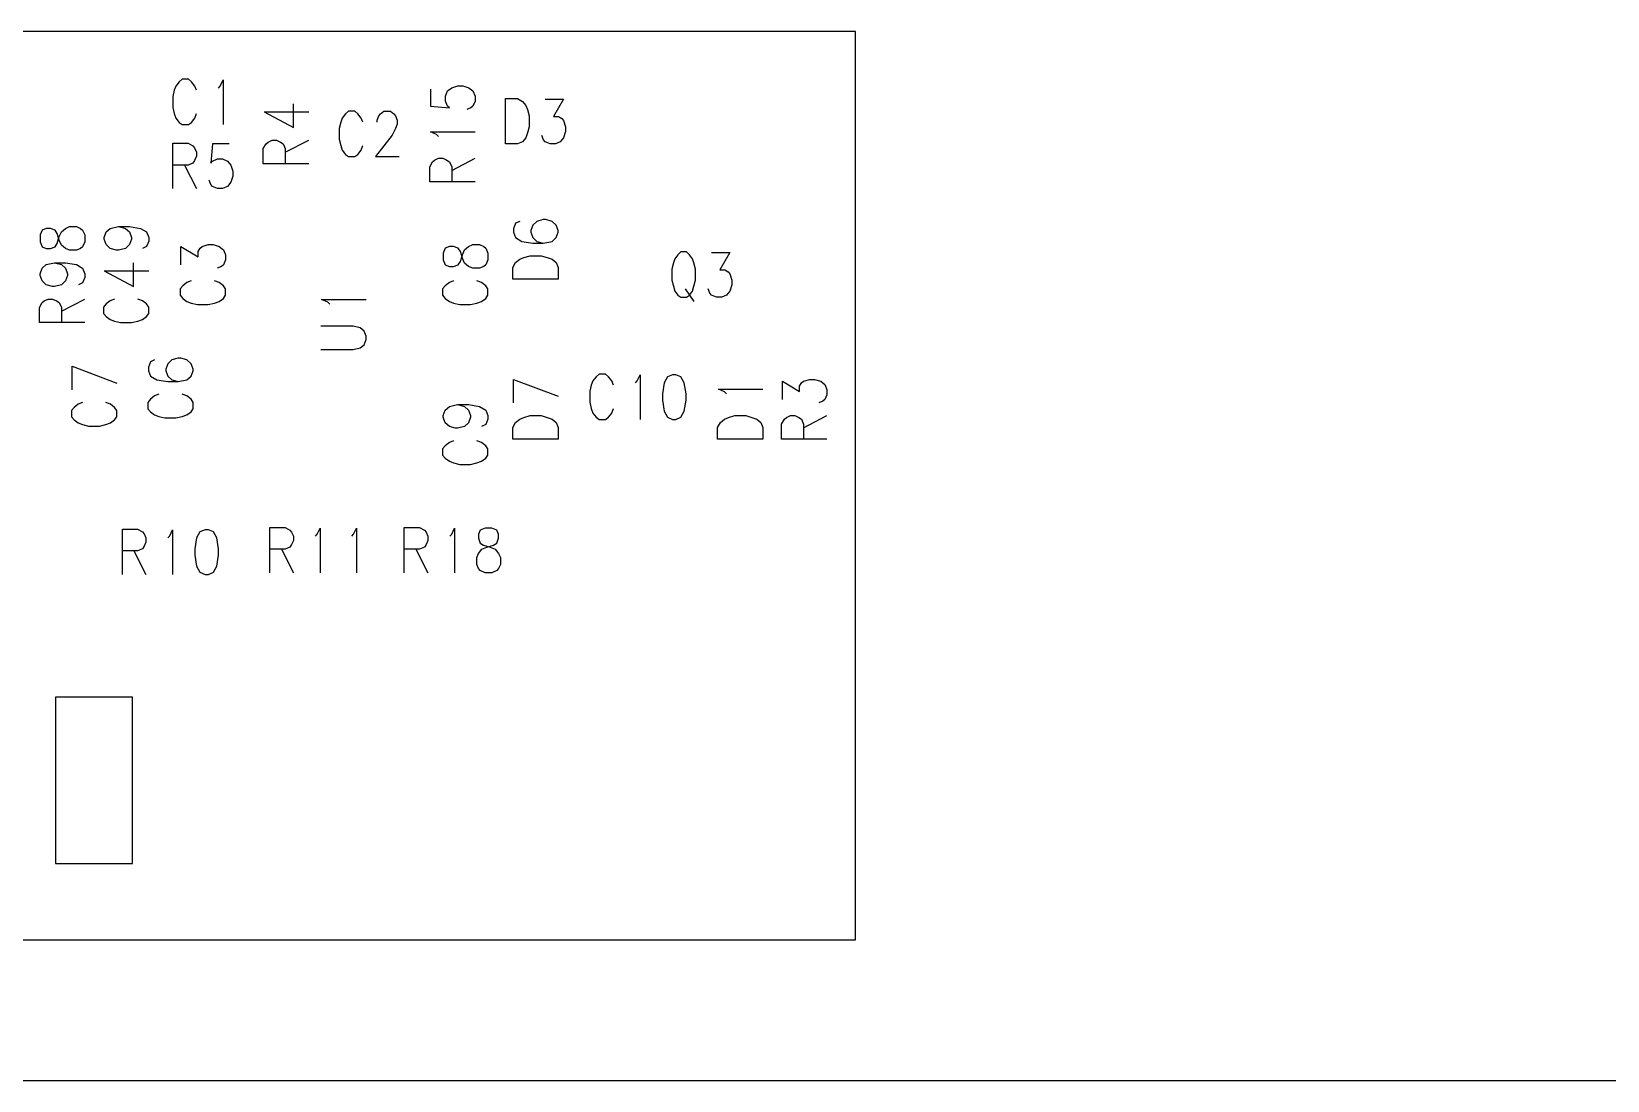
# Model space of a CAD drawing. Extents: x 295 to 953, y 10 to 290.
# Drawn here: x 645.7 to 697.3, y 85 to 119.4 of the extents above; entities that cross this region are included whole.
import ezdxf

# ---------------------------------------------------------------- set-up
doc = ezdxf.new("R2010")
doc.units = 0
doc.header["$LTSCALE"] = 5
doc.header["$MEASUREMENT"] = 0
doc.layers.add('TOP_SILK_GBR', color=13, linetype='CONTINUOUS')

msp = doc.modelspace()

# ---------------------------------------------------------------- linework, layer by layer
at = {"layer": 'TOP_SILK_GBR', "color": 0}
for p, q in [((672.698, 119.366), (590.764, 119.366)), ((672.698, 89.61), (672.698, 119.366)), ((650.546, 117.713), (650.445, 117.579)), ((650.646, 117.804), (650.546, 117.713)), ((650.854, 117.804), (650.646, 117.804)), ((650.955, 117.713), (650.854, 117.804)), ((651.062, 117.579), (650.955, 117.713)), ((651.895, 117.579), (651.988, 117.781)), ((651.988, 117.781), (651.988, 116.319)), ((650.39, 117.444), (650.344, 117.241)), ((650.344, 117.241), (650.344, 116.881)), ((650.445, 117.579), (650.39, 117.444)), ((651.116, 117.444), (651.062, 117.579)), ((651.834, 117.512), (651.895, 117.579)), ((658.777, 117.472), (658.777, 116.924)), ((659.272, 117.248), (659.34, 117.418)), ((659.272, 117.086), (659.272, 117.248)), ((659.34, 117.418), (659.474, 117.526)), ((659.474, 117.526), (659.677, 117.588)), ((659.677, 117.588), (659.835, 117.588)), ((659.835, 117.588), (660.036, 117.526)), ((660.036, 117.526), (660.172, 117.418)), ((660.172, 117.418), (660.239, 117.248)), ((660.239, 117.248), (660.239, 117.086)), ((661.241, 117.168), (661.627, 117.168)), ((661.241, 115.683), (661.241, 117.168)), ((661.627, 117.168), (661.789, 117.078)), ((650.344, 116.881), (650.39, 116.678)), ((650.39, 116.678), (650.445, 116.522)), ((651.062, 116.522), (651.116, 116.678)), ((653.329, 116.731), (654.791, 116.731)), ((653.329, 116.731), (654.296, 116.221)), ((654.296, 116.221), (654.296, 116.993)), ((655.994, 116.665), (655.893, 116.531)), ((656.095, 116.756), (655.994, 116.665)), ((656.302, 116.756), (656.095, 116.756)), ((656.403, 116.665), (656.302, 116.756)), ((656.51, 116.531), (656.403, 116.665)), ((657.089, 116.599), (657.142, 116.665)), ((657.142, 116.665), (657.251, 116.756)), ((657.251, 116.756), (657.476, 116.756)), ((657.476, 116.756), (657.583, 116.665)), ((657.583, 116.665), (657.637, 116.599)), ((658.777, 116.924), (659.406, 116.87)), ((659.34, 116.924), (659.272, 117.086)), ((659.406, 116.87), (659.34, 116.924)), ((660.104, 116.87), (659.969, 116.815)), ((660.172, 116.924), (660.104, 116.87)), ((660.239, 117.086), (660.172, 116.924)), ((661.789, 117.078), (661.898, 116.944)), ((661.898, 116.944), (661.952, 116.809)), ((661.952, 116.809), (662.013, 116.606)), ((662.538, 117.145), (663.14, 117.145)), ((663.14, 117.145), (662.807, 116.583)), ((650.445, 116.522), (650.546, 116.386)), ((650.546, 116.386), (650.646, 116.319)), ((650.646, 116.319), (650.854, 116.319)), ((650.854, 116.319), (650.955, 116.386)), ((650.955, 116.386), (651.062, 116.522)), ((655.839, 116.396), (655.793, 116.193)), ((655.793, 116.193), (655.793, 115.834)), ((655.893, 116.531), (655.839, 116.396)), ((656.565, 116.396), (656.51, 116.531)), ((657.035, 116.464), (657.089, 116.599)), ((657.035, 116.396), (657.035, 116.464)), ((657.637, 116.193), (657.528, 115.969)), ((657.637, 116.599), (657.692, 116.464)), ((657.692, 116.329), (657.637, 116.193)), ((657.692, 116.464), (657.692, 116.329)), ((662.013, 116.246), (661.952, 116.043)), ((662.013, 116.606), (662.013, 116.246)), ((662.807, 116.583), (662.977, 116.583)), ((662.977, 116.583), (663.086, 116.517)), ((663.086, 116.517), (663.14, 116.449)), ((663.14, 116.449), (663.201, 116.246)), ((663.201, 116.246), (663.201, 116.088)), ((650.344, 114.223), (650.344, 115.708)), ((650.344, 115.708), (650.839, 115.708)), ((650.839, 115.708), (651.001, 115.617)), ((651.001, 115.617), (651.055, 115.551)), ((651.641, 115.685), (651.587, 115.056)), ((652.189, 115.685), (651.641, 115.685)), ((653.306, 115.528), (653.397, 115.69)), ((653.397, 115.69), (653.463, 115.744)), ((653.463, 115.744), (653.598, 115.805)), ((653.598, 115.805), (653.733, 115.805)), ((653.733, 115.805), (653.869, 115.744)), ((653.869, 115.744), (653.958, 115.69)), ((653.958, 115.69), (654.025, 115.528)), ((654.025, 115.411), (654.791, 115.805)), ((655.793, 115.834), (655.839, 115.631)), ((655.839, 115.631), (655.893, 115.474)), ((656.51, 115.474), (656.565, 115.631)), ((657.528, 115.969), (656.981, 115.271)), ((658.979, 115.99), (658.777, 116.083)), ((658.777, 116.083), (660.239, 116.083)), ((659.046, 115.929), (658.979, 115.99)), ((661.627, 115.683), (661.241, 115.683)), ((661.789, 115.751), (661.627, 115.683)), ((661.898, 115.886), (661.789, 115.751)), ((661.952, 116.043), (661.898, 115.886)), ((662.483, 115.819), (662.429, 115.954)), ((662.538, 115.751), (662.483, 115.819)), ((662.699, 115.683), (662.538, 115.751)), ((662.869, 115.683), (662.699, 115.683)), ((663.031, 115.751), (662.869, 115.683)), ((663.14, 115.886), (663.031, 115.751)), ((663.201, 116.088), (663.14, 115.886)), ((651.055, 115.145), (651.001, 115.056)), ((651.055, 115.551), (651.116, 115.416)), ((651.116, 115.281), (651.055, 115.145)), ((651.116, 115.416), (651.116, 115.281)), ((651.587, 115.056), (651.641, 115.122)), ((651.641, 115.122), (651.803, 115.19)), ((651.803, 115.19), (651.965, 115.19)), ((651.965, 115.19), (652.135, 115.122)), ((652.135, 115.122), (652.243, 114.989)), ((653.306, 115.033), (653.306, 115.528)), ((654.025, 115.528), (654.025, 115.033)), ((655.893, 115.474), (655.994, 115.339)), ((655.994, 115.339), (656.095, 115.271)), ((656.095, 115.271), (656.302, 115.271)), ((656.302, 115.271), (656.403, 115.339)), ((656.403, 115.339), (656.51, 115.474)), ((656.981, 115.271), (657.753, 115.271)), ((658.754, 114.934), (658.845, 115.096)), ((658.845, 115.096), (658.911, 115.15)), ((658.911, 115.15), (659.046, 115.212)), ((659.046, 115.212), (659.182, 115.212)), ((659.182, 115.212), (659.317, 115.15)), ((659.317, 115.15), (659.406, 115.096)), ((659.406, 115.096), (659.474, 114.934)), ((659.474, 114.817), (660.239, 115.212)), ((650.839, 114.989), (650.344, 114.989)), ((650.722, 114.989), (651.116, 114.223)), ((651.001, 115.056), (650.839, 114.989)), ((652.243, 114.989), (652.304, 114.786)), ((652.304, 114.627), (652.243, 114.426)), ((652.304, 114.786), (652.304, 114.627)), ((654.791, 115.033), (653.306, 115.033)), ((658.754, 114.439), (658.754, 114.934)), ((659.474, 114.934), (659.474, 114.439)), ((651.587, 114.358), (651.532, 114.494)), ((651.641, 114.291), (651.587, 114.358)), ((651.803, 114.223), (651.641, 114.291)), ((651.965, 114.223), (651.803, 114.223)), ((652.135, 114.291), (651.965, 114.223)), ((652.243, 114.426), (652.135, 114.291)), ((660.239, 114.439), (658.754, 114.439)), ((661.569, 113.085), (661.502, 112.906)), ((661.703, 113.147), (661.569, 113.085)), ((662.266, 113.147), (662.13, 113.024)), ((662.468, 113.208), (662.266, 113.147)), ((662.559, 113.208), (662.468, 113.208)), ((662.761, 113.147), (662.559, 113.208)), ((662.896, 113.024), (662.761, 113.147)), ((646.063, 112.862), (645.995, 112.7)), ((645.995, 112.7), (645.995, 112.476)), ((646.196, 112.916), (646.063, 112.862)), ((646.331, 112.916), (646.196, 112.916)), ((646.49, 112.862), (646.331, 112.916)), ((646.558, 112.753), (646.49, 112.862)), ((646.624, 112.53), (646.558, 112.753)), ((646.558, 112.421), (646.624, 112.646)), ((646.624, 112.646), (646.691, 112.807)), ((646.691, 112.367), (646.624, 112.53)), ((646.691, 112.807), (646.826, 112.916)), ((646.826, 112.916), (646.962, 112.977)), ((646.962, 112.977), (647.186, 112.977)), ((647.186, 112.977), (647.321, 112.916)), ((647.321, 112.916), (647.389, 112.862)), ((647.389, 112.862), (647.457, 112.7)), ((647.457, 112.7), (647.457, 112.476)), ((648.09, 112.614), (648.158, 112.799)), ((648.09, 112.56), (648.09, 112.614)), ((648.158, 112.383), (648.09, 112.56)), ((648.158, 112.799), (648.292, 112.916)), ((648.292, 112.916), (648.562, 112.977)), ((648.562, 112.977), (648.787, 112.916)), ((648.562, 112.977), (648.922, 112.977)), ((648.787, 112.916), (648.922, 112.799)), ((648.922, 112.977), (649.282, 112.916)), ((648.922, 112.799), (648.99, 112.614)), ((648.99, 112.56), (648.922, 112.383)), ((648.99, 112.614), (648.99, 112.56)), ((649.282, 112.916), (649.485, 112.799)), ((649.485, 112.799), (649.552, 112.614)), ((649.552, 112.614), (649.552, 112.499)), ((661.502, 112.906), (661.502, 112.791)), ((661.502, 112.791), (661.569, 112.614)), ((661.569, 112.614), (661.771, 112.491)), ((662.13, 113.024), (662.064, 112.845)), ((662.064, 112.845), (662.064, 112.791)), ((662.064, 112.791), (662.13, 112.614)), ((662.13, 112.614), (662.266, 112.491)), ((662.761, 112.491), (662.896, 112.614)), ((662.963, 112.845), (662.896, 113.024)), ((662.896, 112.614), (662.963, 112.791)), ((662.963, 112.791), (662.963, 112.845)), ((645.995, 112.476), (646.063, 112.314)), ((646.063, 112.314), (646.196, 112.26)), ((646.196, 112.26), (646.331, 112.26)), ((646.331, 112.26), (646.49, 112.314)), ((646.49, 112.314), (646.558, 112.421)), ((646.826, 112.26), (646.691, 112.367)), ((646.962, 112.205), (646.826, 112.26)), ((647.186, 112.205), (646.962, 112.205)), ((647.321, 112.26), (647.186, 112.205)), ((647.389, 112.314), (647.321, 112.26)), ((647.457, 112.476), (647.389, 112.314)), ((648.292, 112.26), (648.158, 112.383)), ((648.495, 112.205), (648.292, 112.26)), ((648.562, 112.205), (648.495, 112.205)), ((648.787, 112.26), (648.562, 112.205)), ((648.922, 112.383), (648.787, 112.26)), ((649.485, 112.321), (649.349, 112.26)), ((649.552, 112.499), (649.485, 112.321)), ((650.605, 111.72), (650.605, 112.322)), ((650.605, 112.322), (651.168, 111.989)), ((651.168, 112.159), (651.234, 112.268)), ((651.168, 111.989), (651.168, 112.159)), ((651.234, 112.268), (651.301, 112.322)), ((651.301, 112.322), (651.504, 112.383)), ((651.504, 112.383), (651.663, 112.383)), ((651.663, 112.383), (651.864, 112.322)), ((651.864, 112.322), (651.999, 112.213)), ((651.999, 112.213), (652.067, 112.052)), ((652.067, 112.052), (652.067, 111.882)), ((659.264, 112.268), (659.197, 112.106)), ((659.197, 112.106), (659.197, 111.882)), ((659.398, 112.322), (659.264, 112.268)), ((659.533, 112.322), (659.398, 112.322)), ((659.692, 112.268), (659.533, 112.322)), ((659.759, 112.159), (659.692, 112.268)), ((659.825, 111.936), (659.759, 112.159)), ((659.759, 111.827), (659.825, 112.052)), ((659.825, 112.052), (659.893, 112.213)), ((659.893, 112.213), (660.028, 112.322)), ((660.028, 112.322), (660.163, 112.383)), ((660.163, 112.383), (660.388, 112.383)), ((660.388, 112.383), (660.523, 112.322)), ((660.523, 112.322), (660.591, 112.268)), ((660.591, 112.268), (660.658, 112.106)), ((660.658, 112.106), (660.658, 111.882)), ((661.771, 112.491), (662.13, 112.436)), ((661.838, 111.959), (662.041, 112.02)), ((662.041, 112.02), (662.401, 112.02)), ((662.13, 112.436), (662.468, 112.436)), ((662.266, 112.491), (662.468, 112.436)), ((662.401, 112.02), (662.604, 111.959)), ((662.468, 112.436), (662.761, 112.491)), ((666.882, 112.055), (666.782, 111.921)), ((666.975, 112.146), (666.882, 112.055)), ((667.168, 112.146), (666.975, 112.146)), ((667.26, 112.055), (667.168, 112.146)), ((667.361, 111.921), (667.26, 112.055)), ((667.986, 112.123), (668.588, 112.123)), ((668.588, 112.123), (668.255, 111.56)), ((645.995, 111.426), (646.063, 111.611)), ((646.063, 111.611), (646.196, 111.728)), ((646.196, 111.728), (646.467, 111.789)), ((646.467, 111.789), (646.691, 111.728)), ((646.467, 111.789), (646.826, 111.789)), ((646.691, 111.728), (646.826, 111.611)), ((646.826, 111.789), (647.186, 111.728)), ((646.826, 111.611), (646.894, 111.426)), ((647.186, 111.728), (647.389, 111.611)), ((647.389, 111.611), (647.457, 111.426)), ((648.09, 111.527), (649.552, 111.527)), ((648.09, 111.527), (649.057, 111.017)), ((649.057, 111.017), (649.057, 111.789)), ((651.932, 111.666), (651.796, 111.611)), ((651.999, 111.72), (651.932, 111.666)), ((652.067, 111.882), (651.999, 111.72)), ((659.197, 111.882), (659.264, 111.72)), ((659.264, 111.72), (659.398, 111.666)), ((659.398, 111.666), (659.533, 111.666)), ((659.533, 111.666), (659.692, 111.72)), ((659.692, 111.72), (659.759, 111.827)), ((659.893, 111.773), (659.825, 111.936)), ((660.028, 111.666), (659.893, 111.773)), ((660.163, 111.611), (660.028, 111.666)), ((660.388, 111.611), (660.163, 111.611)), ((660.523, 111.666), (660.388, 111.611)), ((660.591, 111.72), (660.523, 111.666)), ((660.658, 111.882), (660.591, 111.72)), ((661.478, 111.634), (661.569, 111.796)), ((661.478, 111.248), (661.478, 111.634)), ((661.569, 111.796), (661.703, 111.905)), ((661.703, 111.905), (661.838, 111.959)), ((662.604, 111.959), (662.761, 111.905)), ((662.761, 111.905), (662.896, 111.796)), ((662.896, 111.796), (662.963, 111.634)), ((662.963, 111.634), (662.963, 111.248)), ((666.735, 111.786), (666.689, 111.583)), ((666.689, 111.583), (666.689, 111.223)), ((666.782, 111.921), (666.735, 111.786)), ((667.407, 111.786), (667.361, 111.921)), ((667.461, 111.583), (667.407, 111.786)), ((667.461, 111.223), (667.461, 111.583)), ((668.255, 111.56), (668.425, 111.56)), ((668.425, 111.56), (668.534, 111.494)), ((668.534, 111.494), (668.588, 111.426)), ((645.995, 111.372), (645.995, 111.426)), ((646.063, 111.195), (645.995, 111.372)), ((646.196, 111.072), (646.063, 111.195)), ((646.399, 111.017), (646.196, 111.072)), ((646.467, 111.017), (646.399, 111.017)), ((646.691, 111.072), (646.467, 111.017)), ((646.826, 111.195), (646.691, 111.072)), ((646.894, 111.372), (646.826, 111.195)), ((646.894, 111.426), (646.894, 111.372)), ((647.389, 111.133), (647.254, 111.072)), ((647.457, 111.311), (647.389, 111.133)), ((647.457, 111.426), (647.457, 111.311)), ((650.673, 111.034), (650.582, 110.933)), ((650.806, 111.141), (650.673, 111.034)), ((650.942, 111.195), (650.806, 111.141)), ((651.864, 111.141), (651.707, 111.195)), ((651.999, 111.034), (651.864, 111.141)), ((652.067, 110.933), (651.999, 111.034)), ((659.264, 111.034), (659.173, 110.933)), ((659.398, 111.141), (659.264, 111.034)), ((659.533, 111.195), (659.398, 111.141)), ((660.455, 111.141), (660.299, 111.195)), ((660.591, 111.034), (660.455, 111.141)), ((660.658, 110.933), (660.591, 111.034)), ((662.963, 111.248), (661.478, 111.248)), ((666.689, 111.223), (666.735, 111.02)), ((666.735, 111.02), (666.782, 110.864)), ((667.361, 110.864), (667.407, 111.02)), ((667.407, 111.02), (667.461, 111.223)), ((668.588, 111.426), (668.649, 111.223)), ((668.649, 111.065), (668.588, 110.864)), ((668.649, 111.223), (668.649, 111.065)), ((645.972, 110.324), (646.063, 110.486)), ((646.063, 110.486), (646.129, 110.54)), ((646.129, 110.54), (646.264, 110.601)), ((646.264, 110.601), (646.399, 110.601)), ((646.399, 110.601), (646.534, 110.54)), ((646.534, 110.54), (646.624, 110.486)), ((646.624, 110.486), (646.691, 110.324)), ((646.691, 110.207), (647.457, 110.601)), ((648.292, 110.547), (648.158, 110.44)), ((648.427, 110.601), (648.292, 110.547)), ((649.349, 110.547), (649.193, 110.601)), ((649.485, 110.44), (649.349, 110.547)), ((650.582, 110.933), (650.582, 110.725)), ((650.582, 110.725), (650.673, 110.624)), ((650.673, 110.624), (650.806, 110.524)), ((650.806, 110.524), (650.942, 110.469)), ((650.942, 110.469), (651.145, 110.423)), ((651.504, 110.423), (651.707, 110.469)), ((651.707, 110.469), (651.864, 110.524)), ((651.864, 110.524), (651.999, 110.624)), ((651.999, 110.624), (652.067, 110.725)), ((652.067, 110.725), (652.067, 110.933)), ((655.416, 110.494), (655.215, 110.587)), ((655.215, 110.587), (656.677, 110.587)), ((655.484, 110.433), (655.416, 110.494)), ((659.173, 110.933), (659.173, 110.725)), ((659.173, 110.725), (659.264, 110.624)), ((659.264, 110.624), (659.398, 110.524)), ((659.398, 110.524), (659.533, 110.469)), ((659.533, 110.469), (659.736, 110.423)), ((660.096, 110.423), (660.299, 110.469)), ((660.299, 110.469), (660.455, 110.524)), ((660.455, 110.524), (660.591, 110.624)), ((660.591, 110.624), (660.658, 110.725)), ((660.658, 110.725), (660.658, 110.933)), ((666.782, 110.864), (666.882, 110.728)), ((666.882, 110.728), (666.975, 110.661)), ((666.975, 110.661), (667.168, 110.661)), ((667.121, 110.931), (667.407, 110.525)), ((667.168, 110.661), (667.26, 110.728)), ((667.26, 110.728), (667.361, 110.864)), ((667.932, 110.796), (667.877, 110.931)), ((667.986, 110.728), (667.932, 110.796)), ((668.148, 110.661), (667.986, 110.728)), ((668.318, 110.661), (668.148, 110.661)), ((668.479, 110.728), (668.318, 110.661)), ((668.588, 110.864), (668.479, 110.728)), ((645.972, 109.829), (645.972, 110.324)), ((646.691, 110.324), (646.691, 109.829)), ((648.158, 110.44), (648.067, 110.339)), ((648.067, 110.339), (648.067, 110.131)), ((648.067, 110.131), (648.158, 110.031)), ((648.158, 110.031), (648.292, 109.93)), ((649.349, 109.93), (649.485, 110.031)), ((649.552, 110.339), (649.485, 110.44)), ((649.485, 110.031), (649.552, 110.131)), ((649.552, 110.131), (649.552, 110.339)), ((651.145, 110.423), (651.504, 110.423)), ((659.736, 110.423), (660.096, 110.423)), ((647.457, 109.829), (645.972, 109.829)), ((648.292, 109.93), (648.427, 109.875)), ((648.427, 109.875), (648.63, 109.829)), ((648.63, 109.829), (648.99, 109.829)), ((648.99, 109.829), (649.193, 109.875)), ((649.193, 109.875), (649.349, 109.93)), ((656.25, 109.715), (655.192, 109.715)), ((656.474, 109.654), (656.25, 109.715)), ((656.609, 109.545), (656.474, 109.654)), ((656.677, 109.384), (656.609, 109.545)), ((655.192, 108.943), (656.25, 108.943)), ((656.25, 108.943), (656.474, 108.998)), ((656.474, 108.998), (656.609, 109.105)), ((656.609, 109.105), (656.677, 109.275)), ((656.677, 109.275), (656.677, 109.384)), ((647.043, 107.63), (647.043, 108.402)), ((647.043, 108.402), (648.505, 107.846)), ((649.613, 108.544), (649.546, 108.366)), ((649.747, 108.607), (649.613, 108.544)), ((650.174, 108.483), (650.108, 108.305)), ((650.31, 108.607), (650.174, 108.483)), ((650.513, 108.668), (650.31, 108.607)), ((650.603, 108.668), (650.513, 108.668)), ((650.805, 108.607), (650.603, 108.668)), ((650.94, 108.483), (650.805, 108.607)), ((651.008, 108.305), (650.94, 108.483)), ((649.546, 108.366), (649.546, 108.25)), ((649.546, 108.25), (649.613, 108.074)), ((649.613, 108.074), (649.815, 107.95)), ((649.815, 107.95), (650.174, 107.895)), ((650.108, 108.305), (650.108, 108.25)), ((650.108, 108.25), (650.174, 108.074)), ((650.174, 108.074), (650.31, 107.95)), ((650.174, 107.895), (650.513, 107.895)), ((650.31, 107.95), (650.513, 107.895)), ((650.513, 107.895), (650.805, 107.95)), ((650.805, 107.95), (650.94, 108.074)), ((650.94, 108.074), (651.008, 108.25)), ((651.008, 108.25), (651.008, 108.305)), ((661.502, 107.197), (661.502, 107.97)), ((661.502, 107.97), (662.963, 107.414)), ((664.1, 107.92), (664.046, 107.785)), ((664.201, 108.054), (664.1, 107.92)), ((664.302, 108.145), (664.201, 108.054)), ((664.51, 108.145), (664.302, 108.145)), ((664.61, 108.054), (664.51, 108.145)), ((664.717, 107.92), (664.61, 108.054)), ((664.772, 107.785), (664.717, 107.92)), ((665.49, 107.853), (665.551, 107.92)), ((665.551, 107.92), (665.643, 108.121)), ((665.643, 108.121), (665.643, 106.66)), ((666.537, 108.054), (666.43, 107.853)), ((666.707, 108.121), (666.537, 108.054)), ((666.816, 108.121), (666.707, 108.121)), ((666.978, 108.054), (666.816, 108.121)), ((667.087, 107.853), (666.978, 108.054)), ((670.303, 107.306), (670.303, 107.909)), ((670.303, 107.909), (670.865, 107.575)), ((670.931, 107.854), (670.999, 107.909)), ((670.999, 107.909), (671.202, 107.97)), ((671.202, 107.97), (671.36, 107.97)), ((671.36, 107.97), (671.562, 107.909)), ((671.562, 107.909), (671.697, 107.8)), ((649.747, 107.425), (649.613, 107.318)), ((649.882, 107.48), (649.747, 107.425)), ((650.805, 107.425), (650.648, 107.48)), ((650.94, 107.318), (650.805, 107.425)), ((664.046, 107.785), (664, 107.582)), ((664, 107.582), (664, 107.222)), ((666.43, 107.853), (666.376, 107.493)), ((666.376, 107.493), (666.376, 107.29)), ((667.148, 107.493), (667.087, 107.853)), ((667.148, 107.29), (667.148, 107.493)), ((668.408, 107.56), (668.207, 107.653)), ((668.207, 107.653), (669.669, 107.653)), ((668.476, 107.499), (668.408, 107.56)), ((670.865, 107.745), (670.931, 107.854)), ((670.865, 107.575), (670.865, 107.745)), ((671.697, 107.8), (671.765, 107.638)), ((671.765, 107.468), (671.697, 107.306)), ((671.765, 107.638), (671.765, 107.468)), ((647.11, 107.052), (647.02, 106.952)), ((647.02, 106.952), (647.02, 106.744)), ((647.244, 107.159), (647.11, 107.052)), ((647.379, 107.214), (647.244, 107.159)), ((648.302, 107.159), (648.145, 107.214)), ((648.437, 107.052), (648.302, 107.159)), ((648.505, 106.952), (648.437, 107.052)), ((648.505, 106.744), (648.505, 106.952)), ((649.613, 107.318), (649.523, 107.217)), ((649.523, 107.217), (649.523, 107.009)), ((649.523, 107.009), (649.613, 106.909)), ((649.613, 106.909), (649.747, 106.808)), ((650.805, 106.808), (650.94, 106.909)), ((651.008, 107.217), (650.94, 107.318)), ((650.94, 106.909), (651.008, 107.009)), ((651.008, 107.009), (651.008, 107.217)), ((659.197, 106.782), (659.264, 106.966)), ((659.264, 106.966), (659.398, 107.084)), ((659.398, 107.084), (659.668, 107.145)), ((659.668, 107.145), (659.893, 107.084)), ((659.668, 107.145), (660.028, 107.145)), ((659.893, 107.084), (660.028, 106.966)), ((660.028, 107.145), (660.388, 107.084)), ((660.028, 106.966), (660.096, 106.782)), ((660.388, 107.084), (660.591, 106.966)), ((660.591, 106.966), (660.658, 106.782)), ((664, 107.222), (664.046, 107.019)), ((664.046, 107.019), (664.1, 106.862)), ((664.1, 106.862), (664.201, 106.727)), ((664.61, 106.727), (664.717, 106.862)), ((664.717, 106.862), (664.772, 107.019)), ((666.376, 107.29), (666.43, 106.93)), ((666.43, 106.93), (666.537, 106.727)), ((666.978, 106.727), (667.087, 106.93)), ((667.087, 106.93), (667.148, 107.29)), ((671.629, 107.252), (671.494, 107.197)), ((671.697, 107.306), (671.629, 107.252)), ((647.02, 106.744), (647.11, 106.643)), ((647.11, 106.643), (647.244, 106.542)), ((647.244, 106.542), (647.379, 106.488)), ((647.379, 106.488), (647.582, 106.442)), ((647.582, 106.442), (647.942, 106.442)), ((647.942, 106.442), (648.145, 106.488)), ((648.145, 106.488), (648.302, 106.542)), ((648.302, 106.542), (648.437, 106.643)), ((648.437, 106.643), (648.505, 106.744)), ((649.747, 106.808), (649.882, 106.754)), ((649.882, 106.754), (650.085, 106.707)), ((650.085, 106.707), (650.445, 106.707)), ((650.445, 106.707), (650.648, 106.754)), ((650.648, 106.754), (650.805, 106.808)), ((659.197, 106.727), (659.197, 106.782)), ((659.264, 106.551), (659.197, 106.727)), ((659.398, 106.427), (659.264, 106.551)), ((659.601, 106.372), (659.398, 106.427)), ((659.668, 106.372), (659.601, 106.372)), ((659.893, 106.427), (659.668, 106.372)), ((660.028, 106.551), (659.893, 106.427)), ((660.096, 106.727), (660.028, 106.551)), ((660.096, 106.782), (660.096, 106.727)), ((660.591, 106.488), (660.455, 106.427)), ((660.658, 106.666), (660.591, 106.488)), ((660.658, 106.782), (660.658, 106.666)), ((661.478, 106.396), (661.569, 106.557)), ((661.478, 106.009), (661.478, 106.396)), ((661.569, 106.557), (661.703, 106.666)), ((661.703, 106.666), (661.838, 106.721)), ((661.838, 106.721), (662.041, 106.782)), ((662.041, 106.782), (662.401, 106.782)), ((662.401, 106.782), (662.604, 106.721)), ((662.604, 106.721), (662.761, 106.666)), ((662.761, 106.666), (662.896, 106.557)), ((662.896, 106.557), (662.963, 106.396)), ((662.963, 106.396), (662.963, 106.009)), ((664.201, 106.727), (664.302, 106.66)), ((664.302, 106.66), (664.51, 106.66)), ((664.51, 106.66), (664.61, 106.727)), ((666.537, 106.727), (666.707, 106.66)), ((666.707, 106.66), (666.816, 106.66)), ((666.816, 106.66), (666.978, 106.727)), ((668.184, 106.396), (668.275, 106.557)), ((668.184, 106.009), (668.184, 106.396)), ((668.275, 106.557), (668.408, 106.666)), ((668.408, 106.666), (668.544, 106.721)), ((668.544, 106.721), (668.747, 106.782)), ((668.747, 106.782), (669.106, 106.782)), ((669.106, 106.782), (669.309, 106.721)), ((669.309, 106.721), (669.466, 106.666)), ((669.466, 106.666), (669.601, 106.557)), ((669.601, 106.557), (669.669, 106.396)), ((669.669, 106.396), (669.669, 106.009)), ((670.28, 106.504), (670.37, 106.666)), ((670.28, 106.009), (670.28, 106.504)), ((670.37, 106.666), (670.436, 106.721)), ((670.436, 106.721), (670.572, 106.782)), ((670.572, 106.782), (670.707, 106.782)), ((670.707, 106.782), (670.842, 106.721)), ((670.842, 106.721), (670.931, 106.666)), ((670.931, 106.666), (670.999, 106.504)), ((670.999, 106.387), (671.765, 106.782)), ((670.999, 106.504), (670.999, 106.009)), ((659.398, 105.902), (659.264, 105.795)), ((659.533, 105.957), (659.398, 105.902)), ((660.455, 105.902), (660.299, 105.957)), ((660.591, 105.795), (660.455, 105.902)), ((662.963, 106.009), (661.478, 106.009)), ((669.669, 106.009), (668.184, 106.009)), ((671.765, 106.009), (670.28, 106.009)), ((659.264, 105.795), (659.173, 105.694)), ((659.173, 105.694), (659.173, 105.486)), ((659.173, 105.486), (659.264, 105.386)), ((659.264, 105.386), (659.398, 105.285)), ((660.455, 105.285), (660.591, 105.386)), ((660.658, 105.694), (660.591, 105.795)), ((660.591, 105.386), (660.658, 105.486)), ((660.658, 105.486), (660.658, 105.694)), ((659.398, 105.285), (659.533, 105.231)), ((659.533, 105.231), (659.736, 105.184)), ((659.736, 105.184), (660.096, 105.184)), ((660.096, 105.184), (660.299, 105.231)), ((660.299, 105.231), (660.455, 105.285)), ((648.691, 101.582), (648.691, 103.067)), ((648.691, 103.067), (649.186, 103.067)), ((649.186, 103.067), (649.348, 102.977)), ((649.348, 102.977), (649.402, 102.911)), ((649.402, 102.911), (649.463, 102.775)), ((649.463, 102.775), (649.463, 102.64)), ((650.181, 102.775), (650.242, 102.843)), ((650.242, 102.843), (650.334, 103.044)), ((650.334, 103.044), (650.334, 101.582)), ((651.121, 102.775), (651.067, 102.416)), ((651.229, 102.977), (651.121, 102.775)), ((651.399, 103.044), (651.229, 102.977)), ((651.508, 103.044), (651.399, 103.044)), ((651.669, 102.977), (651.508, 103.044)), ((651.778, 102.775), (651.669, 102.977)), ((651.839, 102.416), (651.778, 102.775)), ((653.522, 101.637), (653.522, 103.122)), ((653.522, 103.122), (654.017, 103.122)), ((654.017, 103.122), (654.179, 103.031)), ((654.179, 103.031), (654.233, 102.965)), ((654.233, 102.965), (654.294, 102.83)), ((654.294, 102.83), (654.294, 102.695)), ((655.012, 102.83), (655.073, 102.898)), ((655.073, 102.898), (655.166, 103.099)), ((655.166, 103.099), (655.166, 101.637)), ((656.2, 102.83), (656.261, 102.898)), ((656.261, 102.898), (656.354, 103.099)), ((656.354, 103.099), (656.354, 101.637)), ((657.923, 101.637), (657.923, 103.122)), ((657.923, 103.122), (658.418, 103.122)), ((658.418, 103.122), (658.579, 103.031)), ((658.579, 103.031), (658.634, 102.965)), ((658.634, 102.965), (658.695, 102.83)), ((658.695, 102.83), (658.695, 102.695)), ((659.413, 102.83), (659.474, 102.898)), ((659.474, 102.898), (659.566, 103.099)), ((659.566, 103.099), (659.566, 101.637)), ((660.408, 103.031), (660.353, 102.898)), ((660.353, 102.898), (660.353, 102.762)), ((660.353, 102.762), (660.408, 102.604)), ((660.569, 103.099), (660.408, 103.031)), ((660.794, 103.099), (660.569, 103.099)), ((660.955, 103.031), (660.794, 103.099)), ((661.01, 102.898), (660.955, 103.031)), ((660.955, 102.604), (661.01, 102.762)), ((661.01, 102.762), (661.01, 102.898)), ((649.186, 102.348), (648.691, 102.348)), ((649.069, 102.348), (649.463, 101.582)), ((649.348, 102.416), (649.186, 102.348)), ((649.402, 102.505), (649.348, 102.416)), ((649.463, 102.64), (649.402, 102.505)), ((651.067, 102.416), (651.067, 102.213)), ((651.067, 102.213), (651.121, 101.853)), ((651.778, 101.853), (651.839, 102.213)), ((651.839, 102.213), (651.839, 102.416)), ((654.017, 102.403), (653.522, 102.403)), ((653.9, 102.403), (654.294, 101.637)), ((654.179, 102.47), (654.017, 102.403)), ((654.233, 102.559), (654.179, 102.47)), ((654.294, 102.695), (654.233, 102.559)), ((658.418, 102.403), (657.923, 102.403)), ((658.301, 102.403), (658.695, 101.637)), ((658.579, 102.47), (658.418, 102.403)), ((658.634, 102.559), (658.579, 102.47)), ((658.695, 102.695), (658.634, 102.559)), ((660.299, 102.132), (660.353, 102.267)), ((660.353, 102.267), (660.46, 102.403)), ((660.408, 102.604), (660.515, 102.536)), ((660.46, 102.403), (660.624, 102.47)), ((660.515, 102.536), (660.739, 102.47)), ((660.624, 102.47), (660.847, 102.536)), ((660.739, 102.47), (660.901, 102.403)), ((660.847, 102.536), (660.955, 102.604)), ((660.901, 102.403), (661.01, 102.267)), ((661.01, 102.267), (661.071, 102.132)), ((651.121, 101.853), (651.229, 101.65)), ((651.669, 101.65), (651.778, 101.853)), ((660.299, 101.908), (660.299, 102.132)), ((660.353, 101.772), (660.299, 101.908)), ((660.408, 101.705), (660.353, 101.772)), ((660.569, 101.637), (660.408, 101.705)), ((660.955, 101.705), (660.794, 101.637)), ((661.01, 101.772), (660.955, 101.705)), ((661.071, 101.908), (661.01, 101.772)), ((661.071, 102.132), (661.071, 101.908)), ((651.229, 101.65), (651.399, 101.582)), ((651.399, 101.582), (651.508, 101.582)), ((651.508, 101.582), (651.669, 101.65)), ((660.794, 101.637), (660.569, 101.637)), ((649.019, 97.56), (646.505, 97.56)), ((646.505, 97.56), (646.505, 92.112)), ((649.019, 92.112), (649.019, 97.56)), ((646.505, 92.112), (649.019, 92.112)), ((590.764, 89.61), (672.698, 89.61)), ((505.478, 85), (865.178, 85))]:
    msp.add_line(p, q, dxfattribs=at)

doc.saveas('drawing.dxf')
